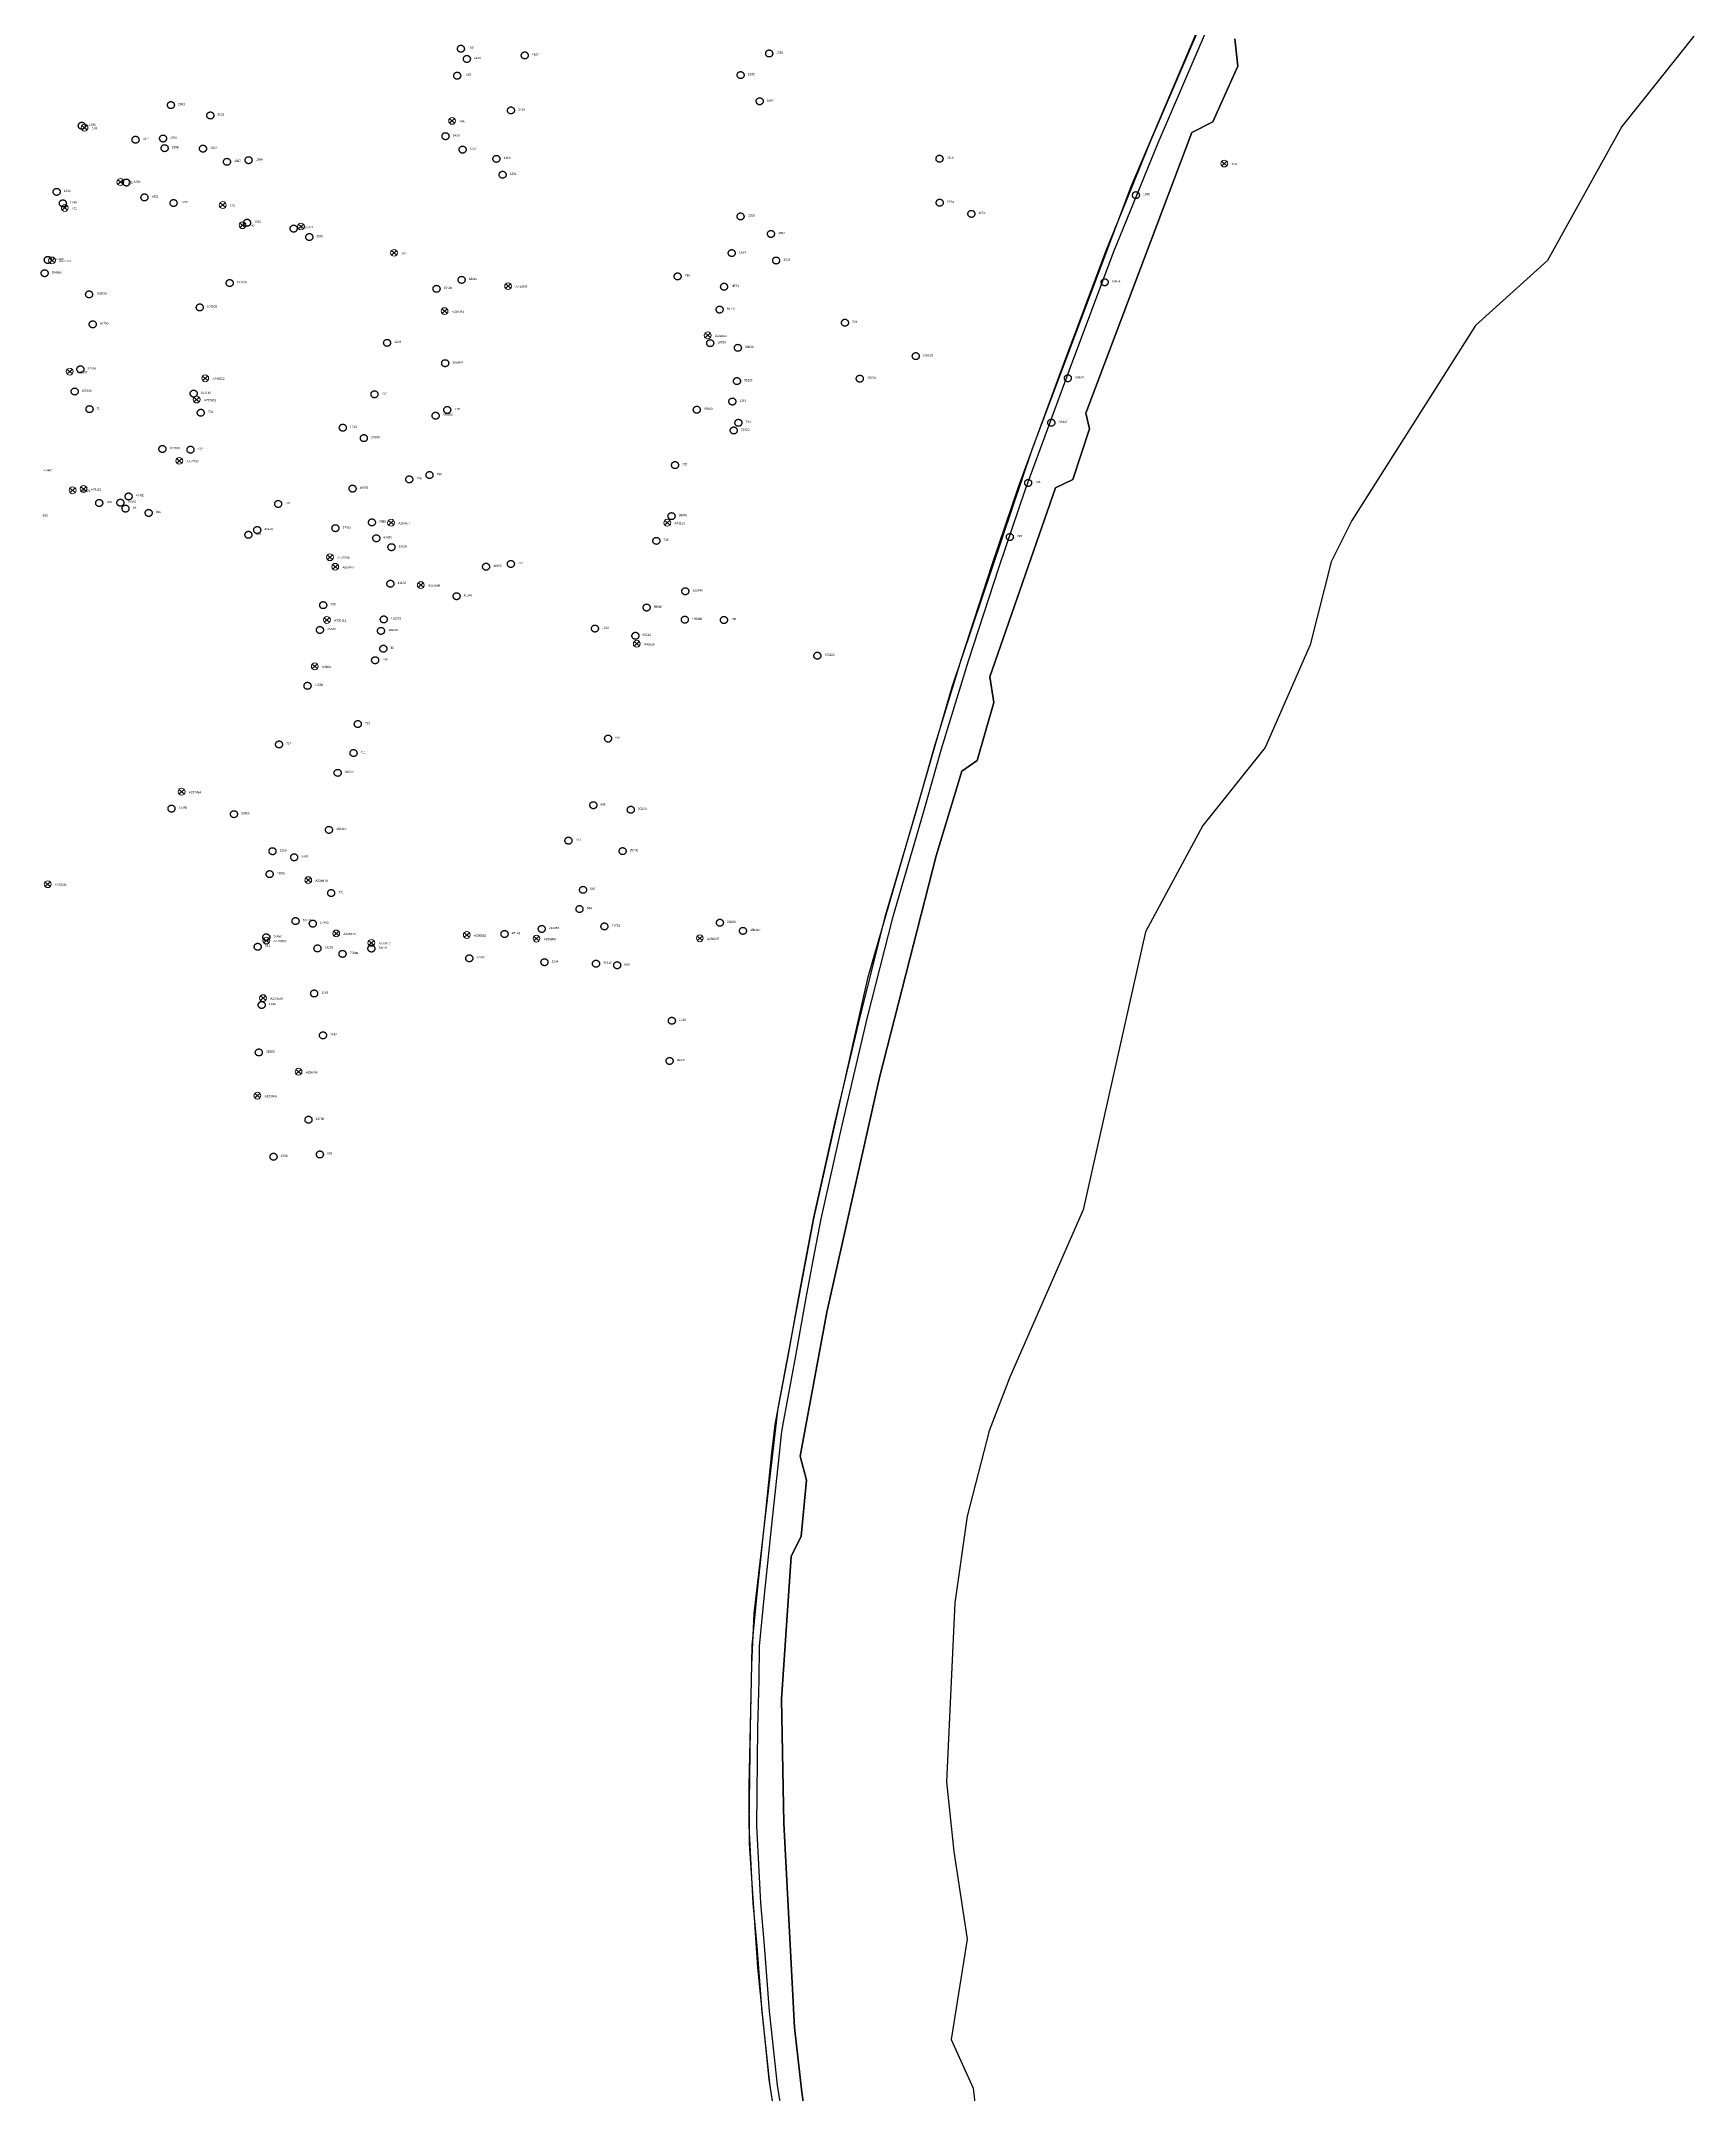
# Model space of a CAD drawing. Header units: millimetres. Extents: x 676447 to 689606, y 7455628 to 7463967.
# Drawn here: x 685393 to 685924, y 7457232 to 7457892 of the extents above; entities that cross this region are included whole.
import ezdxf

# ---------------------------------------------------------------- set-up
doc = ezdxf.new("R2010")
doc.units = ezdxf.units.MM
doc.header["$LTSCALE"] = 0.1
doc.header["$MEASUREMENT"] = 0
doc.linetypes.add('PHANTOM2', pattern=[1.25, 0.625, -0.125, 0.125, -0.125, 0.125, -0.125])
doc.layers.add('10.4-Postes', color=1, linetype='Continuous', lineweight=0)
for name, color, linetype in [('Caixas Subterrâneas', 5, 'Continuous'), ('LEGENDAS_INFRAESTRUTURAS', 7, 'Continuous'), ('MUB_AC_GEOGRAFICO', 7, 'Continuous'), ('MUB_OBRA_ARTE', 7, 'Continuous'), ('MUB_QUADRAS', 7, 'Continuous'), ('NOS_DE_INFRAESTRUTURA', 7, 'Continuous')]:
    doc.layers.add(name, color=color, linetype=linetype)
doc.styles.get("Standard").update_dxf_attribs({"font": 'arial.ttf'})

# ---------------------------------------------------------------- blocks, each defined once
blk = doc.blocks.new('MHMZ')
at = {"linetype": 'PHANTOM2'}
blk.add_circle((0, 0), 0.0000101, dxfattribs=at)
blk = doc.blocks.new('PTPT')
at = {"layer": '10.4-Postes', "color": 1, "linetype": 'PHANTOM2'}
for points in [[(-0.0000079, 0.0000104), (0.0000075, -0.000002)], [(0.000007, 0.0000109), (-0.0000074, -0.0000025)]]:
    blk.add_lwpolyline(points, dxfattribs=at)
at = {"layer": '10.4-Postes', "color": 1}
blk.add_circle((-0.0000002, 0.0000042), 0.00000987, dxfattribs=at)

msp = doc.modelspace()

# ---------------------------------------------------------------- linework, layer by layer
at = {"layer": 'MUB_AC_GEOGRAFICO', "linetype": 'Continuous'}
for points in [[(685640.59, 7457209.83), (685637.44, 7457232.39), (685635.01, 7457253.25), (685631.6, 7457318.87), (685630.86, 7457358.76), (685634.02, 7457404.61), (685637.17, 7457411.16), (685638.87, 7457429.11), (685636.93, 7457436.87), (685645.43, 7457483.04), (685662.42, 7457558.54), (685680.63, 7457629.71), (685688.9, 7457656.97), (685693.75, 7457660.36), (685699.09, 7457679.04), (685697.88, 7457687.29), (685719, 7457748), (685724.58, 7457750.67), (685729.92, 7457766.92), (685728.71, 7457772.02), (685762.73, 7457862.22), (685769.52, 7457865.61), (685777.53, 7457883.56), (685776.56, 7457892.29)], [(685924.18, 7457893.18), (685901.03, 7457864.16), (685877.09, 7457821.01), (685853.93, 7457800.22), (685814.21, 7457737.52), (685807.54, 7457724.19), (685800.87, 7457697.51), (685786.35, 7457664.57), (685766.33, 7457639.46), (685747.88, 7457605.34), (685727.84, 7457515.99), (685704.29, 7457462.25), (685697.62, 7457444.99), (685690.56, 7457417.53), (685686.63, 7457389.68), (685683.88, 7457332.16), (685686.24, 7457309.81), (685690.56, 7457281.56), (685685.45, 7457249.4), (685692.52, 7457233.71), (685704.31, 7457130.69)]]:
    msp.add_lwpolyline(points, dxfattribs=at)
at = {"layer": 'MUB_OBRA_ARTE', "linetype": 'Continuous'}
for points in [[(685765.15, 7457895.83), (685749.62, 7457859.72), (685735.17, 7457824.14), (685721.14, 7457786.65), (685706.93, 7457748.26), (685698.52, 7457723.29), (685688.61, 7457692.98), (685679.95, 7457664.67), (685674.16, 7457644.2), (685664.19, 7457610.46), (685656.13, 7457578.46), (685647.9, 7457543.78), (685641.15, 7457513.63), (685638.58, 7457500.16), (685636.31, 7457488.18), (685633.03, 7457469.46), (685628.78, 7457447), (685628.37, 7457444.19), (685627.71, 7457437.87), (685625.59, 7457417.98), (685622.9, 7457392.45), (685621.33, 7457375.92), (685621.18, 7457364.88), (685620.8, 7457349.42), (685620.42, 7457318.01), (685621.7, 7457293.14), (685622.9, 7457279.33), (685624.56, 7457258.29), (685625.16, 7457252.36), (685627.11, 7457234.39), (685630.42, 7457213.65)], [(685767.34, 7457894.86), (685751.83, 7457858.79), (685737.41, 7457823.27), (685723.39, 7457785.81), (685709.19, 7457747.46), (685700.79, 7457722.54), (685690.9, 7457692.25), (685682.25, 7457664), (685676.46, 7457643.53), (685666.51, 7457609.83), (685658.46, 7457577.89), (685650.23, 7457543.24), (685643.5, 7457513.14), (685640.93, 7457499.72), (685638.67, 7457487.75), (685635.39, 7457469.03), (685631.15, 7457446.6), (685630.74, 7457443.89), (685630.09, 7457437.62), (685627.97, 7457417.73), (685625.29, 7457392.21), (685623.72, 7457375.79), (685623.57, 7457364.83), (685623.2, 7457349.38), (685622.82, 7457318.06), (685624.09, 7457293.3), (685625.29, 7457279.53), (685626.94, 7457258.5), (685627.54, 7457252.61), (685629.49, 7457234.71), (685632.78, 7457214.05)]]:
    msp.add_lwpolyline(points, dxfattribs=at)
at = {"layer": 'MUB_QUADRAS', "linetype": 'Continuous'}
for points in [[(685631.15, 7457209.01), (685626.93, 7457236.52), (685623.31, 7457272.5), (685620.57, 7457312.32), (685620.51, 7457330.9), (685621.33, 7457369.77), (685622.14, 7457386.25), (685629.79, 7457452.27), (685641.26, 7457513.07), (685658.74, 7457590.89), (685685.77, 7457684.06), (685711.57, 7457760.69), (685743.24, 7457844.87), (685768.19, 7457903.3)], [(685776.56, 7457892.29), (685777.53, 7457883.56), (685769.52, 7457865.61), (685762.73, 7457862.22), (685728.71, 7457772.02), (685729.92, 7457766.92), (685724.58, 7457750.67), (685719, 7457748), (685697.88, 7457687.29), (685699.09, 7457679.04), (685693.75, 7457660.36), (685688.9, 7457656.97), (685680.63, 7457629.71), (685662.42, 7457558.54), (685645.43, 7457483.04), (685636.93, 7457436.87), (685638.87, 7457429.11), (685637.17, 7457411.16), (685634.02, 7457404.61), (685630.86, 7457358.76), (685631.6, 7457318.87), (685635.01, 7457253.25), (685637.44, 7457232.39), (685640.59, 7457209.83)]]:
    msp.add_lwpolyline(points, dxfattribs=at)

# ---------------------------------------------------------------- block references
at = {"layer": 'Caixas Subterrâneas', "color": 40}
for p, xscale, yscale, zscale, rotation in [((685527.82, 7457889.12), 111319.4907932736, 111319.4907932736, 111319.4907932736, 359.2933141063188), ((685529.74, 7457885.83), 111319.4907932735, 111319.4907932735, 111319.4907932735, 359.2933057522592), ((685548.35, 7457886.98), 111319.4907932736, 111319.4907932736, 111319.4907932736, 359.2932352728444), ((685626.93, 7457887.6), 111319.4907932736, 111319.4907932736, 111319.4907932736, 359.2929363696894), ((685526.64, 7457880.45), 111319.4907932735, 111319.4907932735, 111319.4907932735, 359.2933159152391), ((685617.74, 7457880.64), 111319.4907932735, 111319.4907932735, 111319.4907932735, 359.2929691765342), ((685434.6, 7457871), 111319.4907932736, 111319.4907932736, 111319.4907932736, 359.2936633296806), ((685623.86, 7457872.24), 111319.4907932736, 111319.4907932736, 111319.4907932736, 359.2929432756981), ((685405.96, 7457864.37), 111319.4907932735, 111319.4907932735, 111319.4907932735, 359.2937702961235), ((685447.28, 7457867.67), 111319.4907932736, 111319.4907932736, 111319.4907932736, 359.2936140408719), ((685543.91, 7457869.29), 111319.4907932736, 111319.4907932736, 111319.4907932736, 359.2932467044409), ((685423.24, 7457859.87), 111319.4907932736, 111319.4907932736, 111319.4907932736, 359.2937031234072), ((685432.09, 7457860.25), 111319.4907932736, 111319.4907932736, 111319.4907932736, 359.293669558012), ((685432.59, 7457857.16), 111319.4907932736, 111319.4907932736, 111319.4907932736, 359.2936667210833), ((685444.91, 7457857.01), 111319.4907932735, 111319.4907932735, 111319.4907932735, 359.2936197438028), ((685522.88, 7457861), 111319.4907932736, 111319.4907932736, 111319.4907932736, 359.2933242142793), ((685452.62, 7457852.77), 111319.4907932736, 111319.4907932736, 111319.4907932736, 359.2935890940895), ((685459.57, 7457853.29), 111319.4907932735, 111319.4907932735, 111319.4907932735, 359.2935627975133), ((685528.37, 7457856.7), 111319.4907932736, 111319.4907932736, 111319.4907932736, 359.2933019646101), ((685539.24, 7457853.73), 111319.4907932736, 111319.4907932736, 111319.4907932736, 359.2932596670042), ((685681.68, 7457853.77), 111319.4907932735, 111319.4907932735, 111319.4907932735, 359.2927174701254), ((685420.3, 7457846.12), 111319.4907932735, 111319.4907932735, 111319.4907932735, 359.2937100544723), ((685541.23, 7457848.62), 111319.4907932736, 111319.4907932736, 111319.4907932736, 359.2932505087399), ((685397.88, 7457843.12), 111319.4907932735, 111319.4907932735, 111319.4907932735, 359.2937944989442), ((685399.87, 7457839.43), 111319.4907932736, 111319.4907932736, 111319.4907932736, 359.2937857873646), ((685426.1, 7457841.34), 111319.4907932736, 111319.4907932736, 111319.4907932736, 359.2936865178394), ((685435.46, 7457839.53), 111319.4907932736, 111319.4907932736, 111319.4907932736, 359.2936503126149), ((685681.73, 7457839.64), 111319.4907932736, 111319.4907932736, 111319.4907932736, 359.292712897093), ((685744.8, 7457842.06), 111319.4907932736, 111319.4907932736, 111319.4907932736, 359.2924735648471), ((685459.09, 7457833.2), 111319.4907932736, 111319.4907932736, 111319.4907932736, 359.2935584236848), ((685474.06, 7457831.3), 111319.4907932736, 111319.4907932736, 111319.4907932736, 359.2935008405063), ((685617.72, 7457835.23), 111319.4907932735, 111319.4907932735, 111319.4907932735, 359.2929552003358), ((685691.92, 7457836.05), 111319.4907932736, 111319.4907932736, 111319.4907932736, 359.2926730096591), ((685479.1, 7457828.59), 111319.4907932735, 111319.4907932735, 111319.4907932735, 359.293480811249), ((685627.5, 7457829.6), 111319.4907932736, 111319.4907932736, 111319.4907932736, 359.2929162137196), ((685395.02, 7457821.24), 111319.4907932736, 111319.4907932736, 111319.4907932736, 359.2937985870975), ((685614.89, 7457823.44), 111319.4907932736, 111319.4907932736, 111319.4907932736, 359.2929623116867), ((685629.17, 7457821.06), 111319.4907932736, 111319.4907932736, 111319.4907932736, 359.2929072075824), ((685394.01, 7457816.97), 111319.4907932736, 111319.4907932736, 111319.4907932736, 359.2938011374135), ((685453.5, 7457813.82), 111319.4907932735, 111319.4907932735, 111319.4907932735, 359.2935736995399), ((685519.99, 7457811.96), 111319.4907932736, 111319.4907932736, 111319.4907932736, 359.2933200202996), ((685528.06, 7457814.84), 111319.4907932736, 111319.4907932736, 111319.4907932736, 359.293290180812), ((685597.49, 7457815.96), 111319.4907932736, 111319.4907932736, 111319.4907932736, 359.2930262191439), ((685612.43, 7457812.63), 111319.4907932736, 111319.4907932736, 111319.4907932736, 359.2929683289952), ((685734.77, 7457814.06), 111319.4907932736, 111319.4907932736, 111319.4907932736, 359.2925030883754), ((685408.31, 7457810.17), 111319.4907932736, 111319.4907932736, 111319.4907932736, 359.2937445863606), ((685443.88, 7457805.99), 111319.4907932736, 111319.4907932736, 111319.4907932736, 359.2936078918441), ((685610.98, 7457805.28), 111319.4907932736, 111319.4907932736, 111319.4907932736, 359.2929715864797), ((685409.47, 7457800.55), 111319.4907932736, 111319.4907932736, 111319.4907932736, 359.293737191048), ((685651.28, 7457801.06), 111319.4907932735, 111319.4907932735, 111319.4907932735, 359.2928168428871), ((685504.1, 7457794.6), 111319.4907932736, 111319.4907932736, 111319.4907932736, 359.2933751186038), ((685607.96, 7457794.5), 111319.4907932736, 111319.4907932736, 111319.4907932736, 359.2929797427304), ((685616.86, 7457793), 111319.4907932736, 111319.4907932736, 111319.4907932736, 359.2929453938563), ((685405.5, 7457786.09), 111319.4907932736, 111319.4907932736, 111319.4907932736, 359.293747825946), ((685522.78, 7457788.05), 111319.4907932736, 111319.4907932736, 111319.4907932736, 359.2933020090995), ((685674.04, 7457790.33), 111319.4907932736, 111319.4907932736, 111319.4907932736, 359.2927268957885), ((685403.67, 7457778.96), 111319.4907932736, 111319.4907932736, 111319.4907932736, 359.2937526031087), ((685441.92, 7457778.28), 111319.4907932736, 111319.4907932736, 111319.4907932736, 359.2936067715053), ((685500.05, 7457778.07), 111319.4907932736, 111319.4907932736, 111319.4907932736, 359.2933854105494), ((685616.56, 7457782.31), 111319.4907932735, 111319.4907932735, 111319.4907932735, 359.2929432197644), ((685656.05, 7457783.08), 111319.4907932735, 111319.4907932735, 111319.4907932735, 359.292793115333), ((685722.92, 7457783.21), 111319.4907932736, 111319.4907932736, 111319.4907932736, 359.2925385992386), ((685408.45, 7457773.29), 111319.4907932736, 111319.4907932736, 111319.4907932736, 359.2937326405071), ((685444.2, 7457772.14), 111319.4907932736, 111319.4907932736, 111319.4907932736, 359.2935961988567), ((685519.69, 7457771.19), 111319.4907932736, 111319.4907932736, 111319.4907932736, 359.2933085305434), ((685523.43, 7457773.03), 111319.4907932736, 111319.4907932736, 111319.4907932736, 359.2932948655242), ((685603.65, 7457773.11), 111319.4907932736, 111319.4907932736, 111319.4907932736, 359.2929894949556), ((685615.08, 7457775.74), 111319.4907932736, 111319.4907932736, 111319.4907932736, 359.2929468080367), ((685489.86, 7457767.33), 111319.4907932736, 111319.4907932736, 111319.4907932736, 359.2934208774761), ((685615.53, 7457766.44), 111319.4907932736, 111319.4907932736, 111319.4907932736, 359.292942235841), ((685617.03, 7457768.91), 111319.4907932735, 111319.4907932735, 111319.4907932735, 359.2929372668858), ((685717.61, 7457768.94), 111319.4907932736, 111319.4907932736, 111319.4907932736, 359.2925544184625), ((685431.86, 7457760.49), 111319.4907932736, 111319.4907932736, 111319.4907932736, 359.2936395512044), ((685440.9, 7457760.26), 111319.4907932736, 111319.4907932736, 111319.4907932736, 359.2936050813597), ((685496.62, 7457763.98), 111319.4907932735, 111319.4907932735, 111319.4907932735, 359.2933941151833), ((685517.73, 7457752.11), 111319.4907932736, 111319.4907932736, 111319.4907932736, 359.2933100694312), ((685596.65, 7457755.3), 111319.4907932735, 111319.4907932735, 111319.4907932735, 359.293010657836), ((685421.01, 7457745.24), 111319.4907932736, 111319.4907932736, 111319.4907932736, 359.2936761487004), ((685493, 7457747.74), 111319.4907932736, 111319.4907932736, 111319.4907932736, 359.29340285779), ((685511.22, 7457750.73), 111319.4907932735, 111319.4907932735, 111319.4907932735, 359.2933344313672), ((685710.17, 7457749.58), 111319.4907932736, 111319.4907932736, 111319.4907932736, 359.2925767339353), ((685411.56, 7457743.13), 111319.4907932736, 111319.4907932736, 111319.4907932736, 359.2937114657035), ((685418.36, 7457743.23), 111319.4907932736, 111319.4907932736, 111319.4907932736, 359.2936856334646), ((685420.01, 7457741.32), 111319.4907932735, 111319.4907932735, 111319.4907932735, 359.2936787354203), ((685427.46, 7457739.94), 111319.4907932736, 111319.4907932736, 111319.4907932736, 359.2936499535477), ((685469.08, 7457742.83), 111319.4907932735, 111319.4907932735, 111319.4907932735, 359.2934924310545), ((685595.53, 7457738.9), 111319.4907932736, 111319.4907932736, 111319.4907932736, 359.2930098243064), ((685459.52, 7457732.91), 111319.4907932736, 111319.4907932736, 111319.4907932736, 359.2935257495824), ((685462.35, 7457734.45), 111319.4907932735, 111319.4907932735, 111319.4907932735, 359.2935154574238), ((685487.49, 7457735.04), 111319.4907932736, 111319.4907932736, 111319.4907932736, 359.2934199259352), ((685499.22, 7457736.9), 111319.4907932736, 111319.4907932736, 111319.4907932736, 359.2933758354943), ((685500.63, 7457731.78), 111319.4907932735, 111319.4907932735, 111319.4907932735, 359.2933688815802), ((685704.28, 7457732.2), 111319.4907932736, 111319.4907932736, 111319.4907932736, 359.2925937667925), ((685505.5, 7457728.93), 111319.4907932736, 111319.4907932736, 111319.4907932736, 359.2933494592002), ((685590.65, 7457730.97), 111319.4907932735, 111319.4907932735, 111319.4907932735, 359.2930259528156), ((685535.9, 7457722.64), 111319.4907932736, 111319.4907932736, 111319.4907932736, 359.2932317760443), ((685543.89, 7457723.55), 111319.4907932736, 111319.4907932736, 111319.4907932736, 359.2932016728956), ((685505.16, 7457717.18), 111319.4907932736, 111319.4907932736, 111319.4907932736, 359.2933471379859), ((685526.43, 7457713.17), 111319.4907932736, 111319.4907932736, 111319.4907932736, 359.2932649081314), ((685599.96, 7457714.77), 111319.4907932736, 111319.4907932736, 111319.4907932736, 359.2929854795531), ((685483.56, 7457710.3), 111319.4907932736, 111319.4907932736, 111319.4907932736, 359.2934272145471), ((685503.03, 7457705.72), 111319.4907932736, 111319.4907932736, 111319.4907932736, 359.2933516690717), ((685587.52, 7457709.53), 111319.4907932736, 111319.4907932736, 111319.4907932736, 359.2930312075867), ((685599.8, 7457705.63), 111319.4907932735, 111319.4907932735, 111319.4907932735, 359.2929832812719), ((685612.38, 7457705.53), 111319.4907932735, 111319.4907932735, 111319.4907932735, 359.2929353564296), ((685482.51, 7457702.33), 111319.4907932736, 111319.4907932736, 111319.4907932736, 359.2934287510222), ((685502.13, 7457702.03), 111319.4907932736, 111319.4907932736, 111319.4907932736, 359.2933539721929), ((685570.9, 7457702.78), 111319.4907932736, 111319.4907932736, 111319.4907932736, 359.2930924191101), ((685583.92, 7457700.46), 111319.4907932736, 111319.4907932736, 111319.4907932736, 359.2930421291088), ((685500.25, 7457692.59), 111319.4907932736, 111319.4907932736, 111319.4907932736, 359.2933582140003), ((685502.89, 7457696.29), 111319.4907932735, 111319.4907932735, 111319.4907932735, 359.293349293431), ((685642.41, 7457694.05), 111319.4907932736, 111319.4907932736, 111319.4907932736, 359.2928174865877), ((685478.53, 7457684.39), 111319.4907932736, 111319.4907932736, 111319.4907932736, 359.2934383418537), ((685494.68, 7457672.09), 111319.4907932736, 111319.4907932736, 111319.4907932736, 359.2933730421441), ((685575.14, 7457667.41), 111319.4907932736, 111319.4907932736, 111319.4907932736, 359.2930653065077), ((685469.37, 7457665.54), 111319.4907932736, 111319.4907932736, 111319.4907932736, 359.2934674021548), ((685493.31, 7457662.77), 111319.4907932736, 111319.4907932736, 111319.4907932736, 359.2933753948062), ((685488.21, 7457656.41), 111319.4907932736, 111319.4907932736, 111319.4907932736, 359.2933928288342), ((685570.4, 7457646.01), 111319.4907932736, 111319.4907932736, 111319.4907932736, 359.2930767222222), ((685434.79, 7457644.91), 111319.4907932735, 111319.4907932735, 111319.4907932735, 359.2935926585704), ((685454.88, 7457643.13), 111319.4907932736, 111319.4907932736, 111319.4907932736, 359.2935156077745), ((685582.43, 7457644.55), 111319.4907932736, 111319.4907932736, 111319.4907932736, 359.2930304735842), ((685485.42, 7457638.09), 111319.4907932736, 111319.4907932736, 111319.4907932736, 359.2933978018198), ((685562.4, 7457634.62), 111319.4907932736, 111319.4907932736, 111319.4907932736, 359.2931036452433), ((685467.26, 7457631.23), 111319.4907932736, 111319.4907932736, 111319.4907932736, 359.2934647944254), ((685474.22, 7457629.27), 111319.4907932736, 111319.4907932736, 111319.4907932736, 359.2934377152384), ((685579.81, 7457631.26), 111319.4907932736, 111319.4907932736, 111319.4907932736, 359.2930363280483), ((685466.34, 7457623.86), 111319.4907932735, 111319.4907932735, 111319.4907932735, 359.2934660214475), ((685486.12, 7457617.78), 111319.4907932736, 111319.4907932736, 111319.4907932736, 359.2933888214588), ((685567.08, 7457618.82), 111319.4907932736, 111319.4907932736, 111319.4907932736, 359.2930809588456), ((685474.67, 7457608.77), 111319.4907932736, 111319.4907932736, 111319.4907932736, 359.2934296239036), ((685480.21, 7457607.96), 111319.4907932736, 111319.4907932736, 111319.4907932736, 359.2934083124148), ((685553.81, 7457606.25), 111319.4907932735, 111319.4907932735, 111319.4907932735, 359.293127580184), ((685565.95, 7457612.64), 111319.4907932735, 111319.4907932735, 111319.4907932735, 359.2930833369216), ((685573.96, 7457607.06), 111319.4907932735, 111319.4907932735, 111319.4907932735, 359.2930511006359), ((685611.08, 7457608.24), 111319.4907932736, 111319.4907932736, 111319.4907932736, 359.292910179776), ((685462.5, 7457600.52), 111319.4907932736, 111319.4907932736, 111319.4907932736, 359.2934734278125), ((685465.26, 7457603.58), 111319.4907932736, 111319.4907932736, 111319.4907932736, 359.2934638465841), ((685481.71, 7457600), 111319.4907932736, 111319.4907932736, 111319.4907932736, 359.2934001295164), ((685499.05, 7457599.94), 111319.4907932736, 111319.4907932736, 111319.4907932736, 359.293334107447), ((685541.85, 7457604.62), 111319.4907932736, 111319.4907932736, 111319.4907932736, 359.293172582765), ((685618.49, 7457605.63), 111319.4907932736, 111319.4907932736, 111319.4907932736, 359.2928811380561), ((685489.78, 7457598.24), 111319.4907932736, 111319.4907932736, 111319.4907932736, 359.293368858756), ((685530.52, 7457596.81), 111319.4907932736, 111319.4907932736, 111319.4907932736, 359.2932133059601), ((685554.68, 7457595.55), 111319.4907932736, 111319.4907932736, 111319.4907932736, 359.2931209609413), ((685571.25, 7457595.08), 111319.4907932736, 111319.4907932736, 111319.4907932736, 359.293057731546), ((685578.07, 7457594.58), 111319.4907932736, 111319.4907932736, 111319.4907932736, 359.2930316096551), ((685463.79, 7457581.81), 111319.4907932736, 111319.4907932736, 111319.4907932736, 359.2934627184216), ((685480.66, 7457585.51), 111319.4907932736, 111319.4907932736, 111319.4907932736, 359.2933996374397), ((685595.64, 7457576.74), 111319.4907932736, 111319.4907932736, 111319.4907932736, 359.292959190838), ((685462.86, 7457566.56), 111319.4907932735, 111319.4907932735, 111319.4907932735, 359.2934615264226), ((685483.49, 7457572.05), 111319.4907932735, 111319.4907932735, 111319.4907932735, 359.2933846815044), ((685594.91, 7457563.83), 111319.4907932736, 111319.4907932736, 111319.4907932736, 359.2929579575929), ((685478.83, 7457544.93), 111319.4907932736, 111319.4907932736, 111319.4907932736, 359.2933940552636), ((685482.5, 7457533.77), 111319.4907932736, 111319.4907932736, 111319.4907932736, 359.2933765933695), ((685467.59, 7457533.04), 111319.4907932736, 111319.4907932736, 111319.4907932736, 359.2934331362305)]:
    msp.add_blockref('MHMZ', p, dxfattribs=dict(at, xscale=xscale, yscale=yscale, zscale=zscale, rotation=rotation))
at = {"layer": 'NOS_DE_INFRAESTRUTURA', "color": 1}
for p, xscale, yscale, zscale, rotation in [((685406.86, 7457863.3), 111319.4907932736, 111319.4907932736, 111319.4907932736, 359.2937665306162), ((685525.02, 7457865.47), 111319.4907932736, 111319.4907932736, 111319.4907932736, 359.2933174176671), ((685773.24, 7457851.76), 111319.4907932736, 111319.4907932736, 111319.4907932736, 359.2923683138474), ((685418.38, 7457845.8), 111319.4907932736, 111319.4907932736, 111319.4907932736, 359.2937172874823), ((685400.51, 7457837.49), 111319.4907932736, 111319.4907932736, 111319.4907932736, 359.2937827315117), ((685451.27, 7457838.42), 111319.4907932736, 111319.4907932736, 111319.4907932736, 359.2935898025002), ((685457.65, 7457831.94), 111319.4907932736, 111319.4907932736, 111319.4907932736, 359.2935635060892), ((685476.42, 7457831.52), 111319.4907932735, 111319.4907932735, 111319.4907932735, 359.2934919100598), ((685396.39, 7457820.61), 111319.4907932735, 111319.4907932735, 111319.4907932735, 359.2937931931769), ((685506.35, 7457823.06), 111319.4907932736, 111319.4907932736, 111319.4907932736, 359.2933753855625), ((685543.01, 7457812.35), 111319.4907932735, 111319.4907932735, 111319.4907932735, 359.2932325147853), ((685522.58, 7457804.32), 111319.4907932736, 111319.4907932736, 111319.4907932736, 359.2933077911252), ((685607.18, 7457796.52), 111319.4907932736, 111319.4907932736, 111319.4907932736, 359.2929833383054), ((685402.09, 7457784.87), 111319.4907932736, 111319.4907932736, 111319.4907932736, 359.2937604431897), ((685445.66, 7457782.75), 111319.4907932736, 111319.4907932736, 111319.4907932736, 359.2935939096226), ((685442.89, 7457775.9), 111319.4907932736, 111319.4907932736, 111319.4907932736, 359.2936023523014), ((685437.32, 7457756.21), 111319.4907932735, 111319.4907932735, 111319.4907932735, 359.2936174453526), ((685403.02, 7457746.75), 111319.4907932735, 111319.4907932735, 111319.4907932735, 359.2937450852764), ((685406.55, 7457747.17), 111319.4907932736, 111319.4907932736, 111319.4907932736, 359.2937317896569), ((685505.39, 7457736.32), 111319.4907932736, 111319.4907932736, 111319.4907932736, 359.2933521680255), ((685594.18, 7457736.34), 111319.4907932736, 111319.4907932736, 111319.4907932736, 359.2930141900613), ((685485.76, 7457725.25), 111319.4907932736, 111319.4907932736, 111319.4907932736, 359.293423461561), ((685487.44, 7457722.17), 111319.4907932736, 111319.4907932736, 111319.4907932736, 359.2934161378296), ((685514.94, 7457716.28), 111319.4907932736, 111319.4907932736, 111319.4907932736, 359.2933096278373), ((685484.78, 7457705.09), 111319.4907932736, 111319.4907932736, 111319.4907932736, 359.2934209690033), ((685584.37, 7457697.43), 111319.4907932736, 111319.4907932736, 111319.4907932736, 359.2930394849639), ((685480.86, 7457690.16), 111319.4907932736, 111319.4907932736, 111319.4907932736, 359.2934312622004), ((685438.06, 7457649.89), 111319.4907932735, 111319.4907932735, 111319.4907932735, 359.2935817260892), ((685395.01, 7457620.15), 111319.4907932736, 111319.4907932736, 111319.4907932736, 359.2937364086796), ((685478.75, 7457621.47), 111319.4907932736, 111319.4907932736, 111319.4907932736, 359.2934180506808), ((685465.3, 7457602.06), 111319.4907932736, 111319.4907932736, 111319.4907932736, 359.293463221635), ((685487.77, 7457604.34), 111319.4907932736, 111319.4907932736, 111319.4907932736, 359.2933784000308), ((685499.06, 7457601.31), 111319.4907932736, 111319.4907932736, 111319.4907932736, 359.293334488883), ((685529.74, 7457603.84), 111319.4907932735, 111319.4907932735, 111319.4907932735, 359.2932184493147), ((685552.14, 7457602.68), 111319.4907932736, 111319.4907932736, 111319.4907932736, 359.2931328106449), ((685604.65, 7457602.77), 111319.4907932736, 111319.4907932736, 111319.4907932736, 359.29293295775), ((685464.24, 7457583.55), 111319.4907932736, 111319.4907932736, 111319.4907932736, 359.2934615543256), ((685475.65, 7457559.9), 111319.4907932736, 111319.4907932736, 111319.4907932736, 359.2934107808646), ((685462.43, 7457552.2), 111319.4907932736, 111319.4907932736, 111319.4907932736, 359.293458720904)]:
    msp.add_blockref('PTPT', p, dxfattribs=dict(at, xscale=xscale, yscale=yscale, zscale=zscale, rotation=rotation))

# ---------------------------------------------------------------- texts
at = {"layer": 'LEGENDAS_INFRAESTRUTURAS', "color": 5}
for s, rotation, p in [('1374', 359.29331, (685530.13, 7457889.09)), ('1429', 359.2933, (685532.05, 7457885.8)), ('1427', 359.29323, (685550.66, 7457886.95)), ('1581', 359.29293, (685629.24, 7457887.57)), ('1437', 359.29331, (685528.95, 7457880.42)), ('1232', 359.29296, (685620.05, 7457880.62)), ('2031', 359.29365, (685436.91, 7457870.97)), ('1580', 359.29293, (685626.17, 7457872.21)), ('1996', 359.29376, (685408.27, 7457864.34)), ('2032', 359.29361, (685449.59, 7457867.64)), ('1419', 359.29324, (685546.22, 7457869.26)), ('1244', 359.29369, (685425.55, 7457859.84)), ('2030', 359.29366, (685434.4, 7457860.22)), ('1430', 359.29332, (685525.18, 7457860.97)), ('1995', 359.29366, (685434.89, 7457857.13)), ('2033', 359.29361, (685447.22, 7457856.99)), ('1367', 359.29358, (685454.93, 7457852.74)), ('1366', 359.29355, (685461.88, 7457853.26)), ('1417', 359.29329, (685530.68, 7457856.68)), ('1418', 359.29325, (685541.55, 7457853.7)), ('1513', 359.29271, (685683.99, 7457853.74)), ('1246', 359.2937, (685422.61, 7457846.09)), ('1231', 359.29324, (685543.54, 7457848.59)), ('1239', 359.29379, (685400.19, 7457843.09)), ('1245', 359.29378, (685402.17, 7457839.4)), ('1421', 359.29368, (685428.41, 7457841.31)), ('1422', 359.29364, (685437.77, 7457839.51)), ('1534', 359.2927, (685684.04, 7457839.61)), ('1535', 359.29246, (685747.11, 7457842.04)), ('1365', 359.29355, (685461.4, 7457833.17)), ('1359', 359.29349, (685476.37, 7457831.27)), ('1550', 359.29295, (685620.03, 7457835.2)), ('1555', 359.29266, (685694.23, 7457836.02)), ('2005', 359.29347, (685481.41, 7457828.56)), ('1583', 359.29291, (685629.81, 7457829.57)), ('97940', 359.29379, (685397.33, 7457821.22)), ('1234', 359.29295, (685617.2, 7457823.41)), ('1516', 359.2929, (685631.48, 7457821.03)), ('104950', 359.29379, (685396.32, 7457816.94)), ('101130', 359.29356, (685455.81, 7457813.8)), ('67420', 359.29331, (685522.3, 7457811.93)), ('18010', 359.29328, (685530.37, 7457814.81)), ('736', 359.29302, (685599.8, 7457815.93)), ('NET1', 359.29296, (685614.74, 7457812.6)), ('S/No4', 359.29249, (685737.07, 7457814.03)), ('103900', 359.29374, (685410.62, 7457810.14)), ('107800', 359.2936, (685446.19, 7457805.96)), ('NET0', 359.29296, (685613.29, 7457805.25)), ('43760', 359.29373, (685411.78, 7457800.52)), ('744', 359.29281, (685653.59, 7457801.03)), ('1208', 359.29337, (685506.41, 7457794.58)), ('19720', 359.29297, (685610.27, 7457794.47)), ('39010', 359.29294, (685619.17, 7457792.97)), ('97950', 359.29374, (685407.81, 7457786.06)), ('165360', 359.29329, (685525.08, 7457788.02)), ('105190', 359.29272, (685676.35, 7457790.3)), ('105010', 359.29374, (685405.98, 7457778.93)), ('101140', 359.2936, (685444.23, 7457778.26)), ('31220', 359.29293, (685618.87, 7457782.28)), ('35200', 359.29278, (685658.36, 7457783.05)), ('S/No3', 359.29253, (685725.23, 7457783.18)), ('31', 359.29372, (685410.76, 7457773.26)), ('704', 359.29359, (685446.51, 7457772.11)), ('727', 359.29338, (685502.36, 7457778.05)), ('728', 359.29329, (685525.74, 7457773)), ('98060', 359.29298, (685605.96, 7457773.08)), ('1151', 359.29294, (685617.39, 7457775.71)), ('1213', 359.29341, (685492.17, 7457767.3)), ('165370', 359.2933, (685522, 7457771.16)), ('31420', 359.29293, (685617.84, 7457766.41)), ('734', 359.29293, (685619.34, 7457768.88)), ('S/No2', 359.29255, (685719.92, 7457768.91)), ('107380', 359.29363, (685434.17, 7457760.46)), ('702', 359.2936, (685443.21, 7457760.24)), ('27600', 359.29339, (685498.93, 7457763.95)), ('47460', 359.29378, (685393.64, 7457753.29)), ('765', 359.2933, (685520.04, 7457752.08)), ('733', 359.293, (685598.96, 7457755.27)), ('47450', 359.29367, (685423.32, 7457745.21)), ('45670', 359.29339, (685495.31, 7457747.71)), ('726', 359.29333, (685513.53, 7457750.7)), ('746', 359.29257, (685712.48, 7457749.55)), ('692', 359.29378, (685393.37, 7457738.78)), ('760', 359.2937, (685413.87, 7457743.1)), ('16580', 359.29368, (685420.67, 7457743.21)), ('691', 359.29367, (685422.32, 7457741.29)), ('690', 359.29364, (685429.77, 7457739.92)), ('732', 359.29348, (685471.38, 7457742.8)), ('98070', 359.293, (685597.84, 7457738.87)), ('689', 359.29352, (685461.83, 7457732.88)), ('47440', 359.29351, (685464.65, 7457734.42)), ('27610', 359.29341, (685489.8, 7457735.01)), ('3980', 359.29337, (685501.53, 7457736.87)), ('745', 359.29258, (685706.59, 7457732.17)), ('67430', 359.29336, (685502.94, 7457731.75)), ('18000', 359.29334, (685507.81, 7457728.9)), ('735', 359.29302, (685592.96, 7457730.94)), ('42450', 359.29322, (685538.21, 7457722.61)), ('712', 359.29319, (685546.2, 7457723.52)), ('41130', 359.29334, (685507.47, 7457717.15)), ('41140', 359.29326, (685528.74, 7457713.14)), ('132940', 359.29298, (685602.27, 7457714.74)), ('709', 359.29342, (685485.87, 7457710.27)), ('192070', 359.29334, (685505.34, 7457705.7)), ('98080', 359.29302, (685589.83, 7457709.5)), ('156400', 359.29297, (685602.11, 7457705.6)), ('15440', 359.29342, (685484.82, 7457702.3)), ('192080', 359.29335, (685504.44, 7457702)), ('1152', 359.29308, (685573.21, 7457702.75)), ('98510', 359.29303, (685586.23, 7457700.43)), ('706', 359.29293, (685614.69, 7457705.5)), ('708', 359.29335, (685502.56, 7457692.56)), ('30', 359.29334, (685505.2, 7457696.26)), ('105200', 359.29281, (685644.72, 7457694.02)), ('14550', 359.29343, (685480.84, 7457684.36)), ('710', 359.29336, (685496.99, 7457672.06)), ('697', 359.29306, (685577.45, 7457667.38)), ('717', 359.29346, (685471.68, 7457665.51)), ('711', 359.29337, (685495.62, 7457662.74)), ('32970', 359.29338, (685490.52, 7457656.38)), ('13050', 359.29358, (685437.1, 7457644.88)), ('23450', 359.29351, (685457.19, 7457643.1)), ('696', 359.29307, (685572.71, 7457645.98)), ('30200', 359.29302, (685584.74, 7457644.52)), ('192110', 359.29339, (685487.73, 7457638.07)), ('703', 359.29309, (685564.71, 7457634.59)), ('1150', 359.29346, (685469.57, 7457631.2)), ('3990', 359.29343, (685476.52, 7457629.24)), ('25740', 359.29303, (685582.12, 7457631.23)), ('43000', 359.29346, (685468.65, 7457623.83)), ('701', 359.29338, (685488.43, 7457617.76)), ('695', 359.29307, (685569.39, 7457618.79)), ('67440', 359.29342, (685476.98, 7457608.75)), ('17990', 359.2934, (685482.52, 7457607.94)), ('694', 359.29307, (685568.26, 7457612.61)), ('25750', 359.29304, (685576.27, 7457607.04)), ('20680', 359.2929, (685613.38, 7457608.21)), ('721', 359.29346, (685464.81, 7457600.49)), ('24450', 359.29346, (685467.57, 7457603.55)), ('45140', 359.29316, (685544.16, 7457604.59)), ('216450', 359.29312, (685556.12, 7457606.22)), ('105210', 359.29287, (685620.8, 7457605.6)), ('53290', 359.29339, (685484.02, 7457599.97)), ('74580', 359.29336, (685492.09, 7457598.21)), ('74570', 359.29333, (685501.35, 7457599.91)), ('42290', 359.2932, (685532.83, 7457596.79)), ('1154', 359.29311, (685556.99, 7457595.52)), ('31210', 359.29305, (685573.56, 7457595.05)), ('693', 359.29302, (685580.38, 7457594.55)), ('1148', 359.29345, (685466.1, 7457581.79)), ('1149', 359.29339, (685482.97, 7457585.48)), ('1138', 359.29295, (685597.95, 7457576.71)), ('1147', 359.29338, (685485.8, 7457572.02)), ('38380', 359.29345, (685465.17, 7457566.53)), ('35370', 359.29295, (685597.22, 7457563.8)), ('43700', 359.29339, (685481.14, 7457544.91)), ('4000', 359.29342, (685469.9, 7457533.02)), ('679', 359.29337, (685484.81, 7457533.74))]:
    msp.add_text(s, height=0.7, rotation=rotation, dxfattribs=at).set_placement(p)
at = {"layer": 'LEGENDAS_INFRAESTRUTURAS', "color": 1}
for s, rotation, p in [('196', 359.29331, (685527.33, 7457865.44)), ('148', 359.29376, (685409.17, 7457863.27)), ('154', 359.29236, (685775.55, 7457851.73)), ('175', 359.29371, (685420.69, 7457845.77)), ('172', 359.29358, (685453.58, 7457838.39)), ('121', 359.29377, (685402.82, 7457837.46)), ('192', 359.29355, (685459.96, 7457831.91)), ('171', 359.29348, (685478.73, 7457831.49)), ('A237122', 359.29378, (685398.7, 7457820.58)), ('197', 359.29337, (685508.66, 7457823.03)), ('A230337', 359.29322, (685545.32, 7457812.32)), ('A230354', 359.2933, (685524.89, 7457804.29)), ('A236824', 359.29297, (685609.49, 7457796.49)), ('A43337', 359.29375, (685404.4, 7457784.84)), ('A230222', 359.29359, (685447.97, 7457782.73)), ('A237801', 359.29359, (685445.2, 7457775.87)), ('A237797', 359.29361, (685439.63, 7457756.18)), ('A43121', 359.29374, (685405.33, 7457746.72)), ('A43122', 359.29372, (685408.86, 7457747.14)), ('A237877', 359.29334, (685507.7, 7457736.29)), ('A43128', 359.29301, (685596.49, 7457736.31)), ('A237693', 359.29341, (685488.07, 7457725.22)), ('A237692', 359.29341, (685489.75, 7457722.14)), ('A237690', 359.2933, (685517.25, 7457716.25)), ('A230111', 359.29341, (685487.09, 7457705.06)), ('A43336', 359.29303, (685586.68, 7457697.4)), ('A4663', 359.29342, (685483.17, 7457690.13)), ('A237494', 359.29357, (685440.37, 7457649.86)), ('A230391', 359.29373, (685397.32, 7457620.12)), ('A236814', 359.29341, (685481.06, 7457621.45)), ('A236803', 359.29345, (685467.61, 7457602.03)), ('A236815', 359.29337, (685490.08, 7457604.31)), ('A236817', 359.29333, (685501.37, 7457601.29)), ('A236816', 359.29321, (685532.05, 7457603.81)), ('A236858', 359.29312, (685554.45, 7457602.65)), ('A236647', 359.29292, (685606.96, 7457602.74)), ('A230048', 359.29345, (685466.55, 7457583.52)), ('A236786', 359.2934, (685477.96, 7457559.87)), ('A230049', 359.29345, (685464.74, 7457552.17))]:
    msp.add_text(s, height=0.7, rotation=rotation, dxfattribs=at).set_placement(p)

doc.saveas('drawing.dxf')
